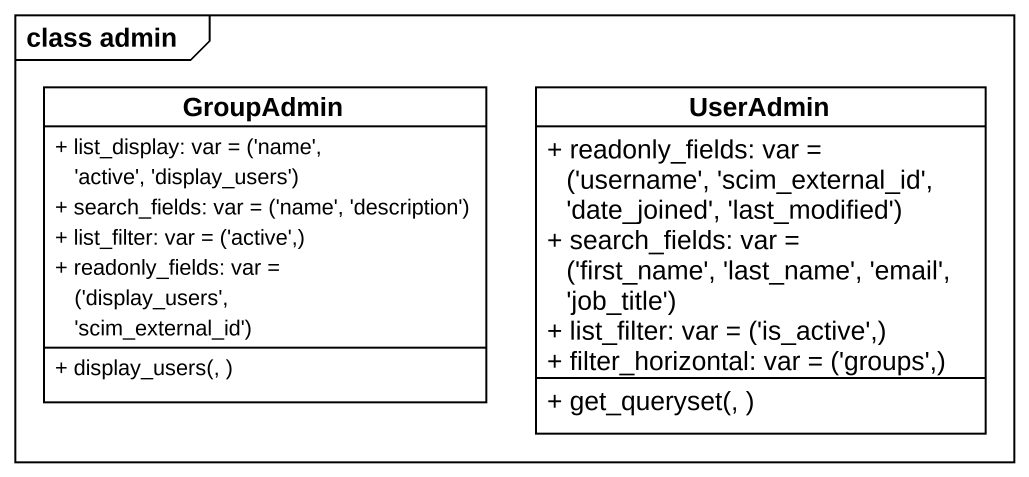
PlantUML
@startuml
mainframe class admin
hide circle
hide empty members
skinparam classAttributeIconSize 0
class GroupAdmin {
  {field} + list_display: var = ('name', 'active', 'display_users')
  {field} + search_fields: var = ('name', 'description')
  {field} + list_filter: var = ('active',)
  {field} + readonly_fields: var = ('display_users', 'scim_external_id')
  + display_users(, )
}
class UserAdmin {
  {field} + readonly_fields: var = ('username', 'scim_external_id', 'date_joined', 'last_modified')
  {field} + search_fields: var = ('first_name', 'last_name', 'email', 'job_title')
  {field} + list_filter: var = ('is_active',)
  {field} + filter_horizontal: var = ('groups',)
  + get_queryset(, )
}
@enduml
